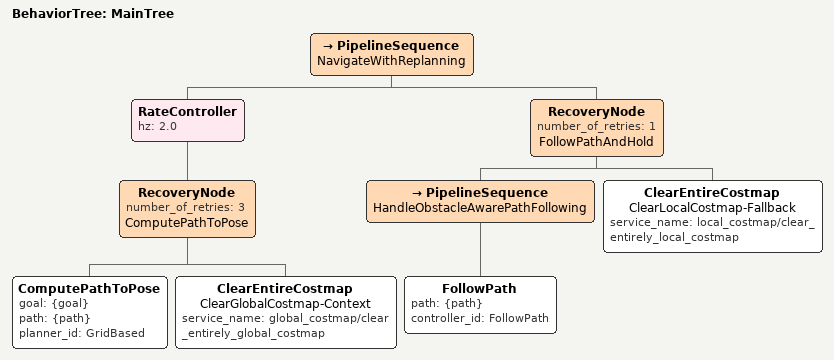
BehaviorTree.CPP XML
<root main_tree_to_execute="MainTree">
  <BehaviorTree ID="MainTree">
    <PipelineSequence name="NavigateWithReplanning">
      <RateController hz="2.0">
        <RecoveryNode number_of_retries="3" name="ComputePathToPose">
          <ComputePathToPose goal="{goal}" path="{path}" planner_id="GridBased"/>
          <ClearEntireCostmap name="ClearGlobalCostmap-Context" service_name="global_costmap/clear_entirely_global_costmap"/>
        </RecoveryNode>
      </RateController>

      <RecoveryNode number_of_retries="1" name="FollowPathAndHold">
        <PipelineSequence name="HandleObstacleAwarePathFollowing">
          <FollowPath path="{path}" controller_id="FollowPath"/>
        </PipelineSequence>
        <ClearEntireCostmap name="ClearLocalCostmap-Fallback" service_name="local_costmap/clear_entirely_local_costmap"/>
      </RecoveryNode>

    </PipelineSequence>
  </BehaviorTree>
</root>
